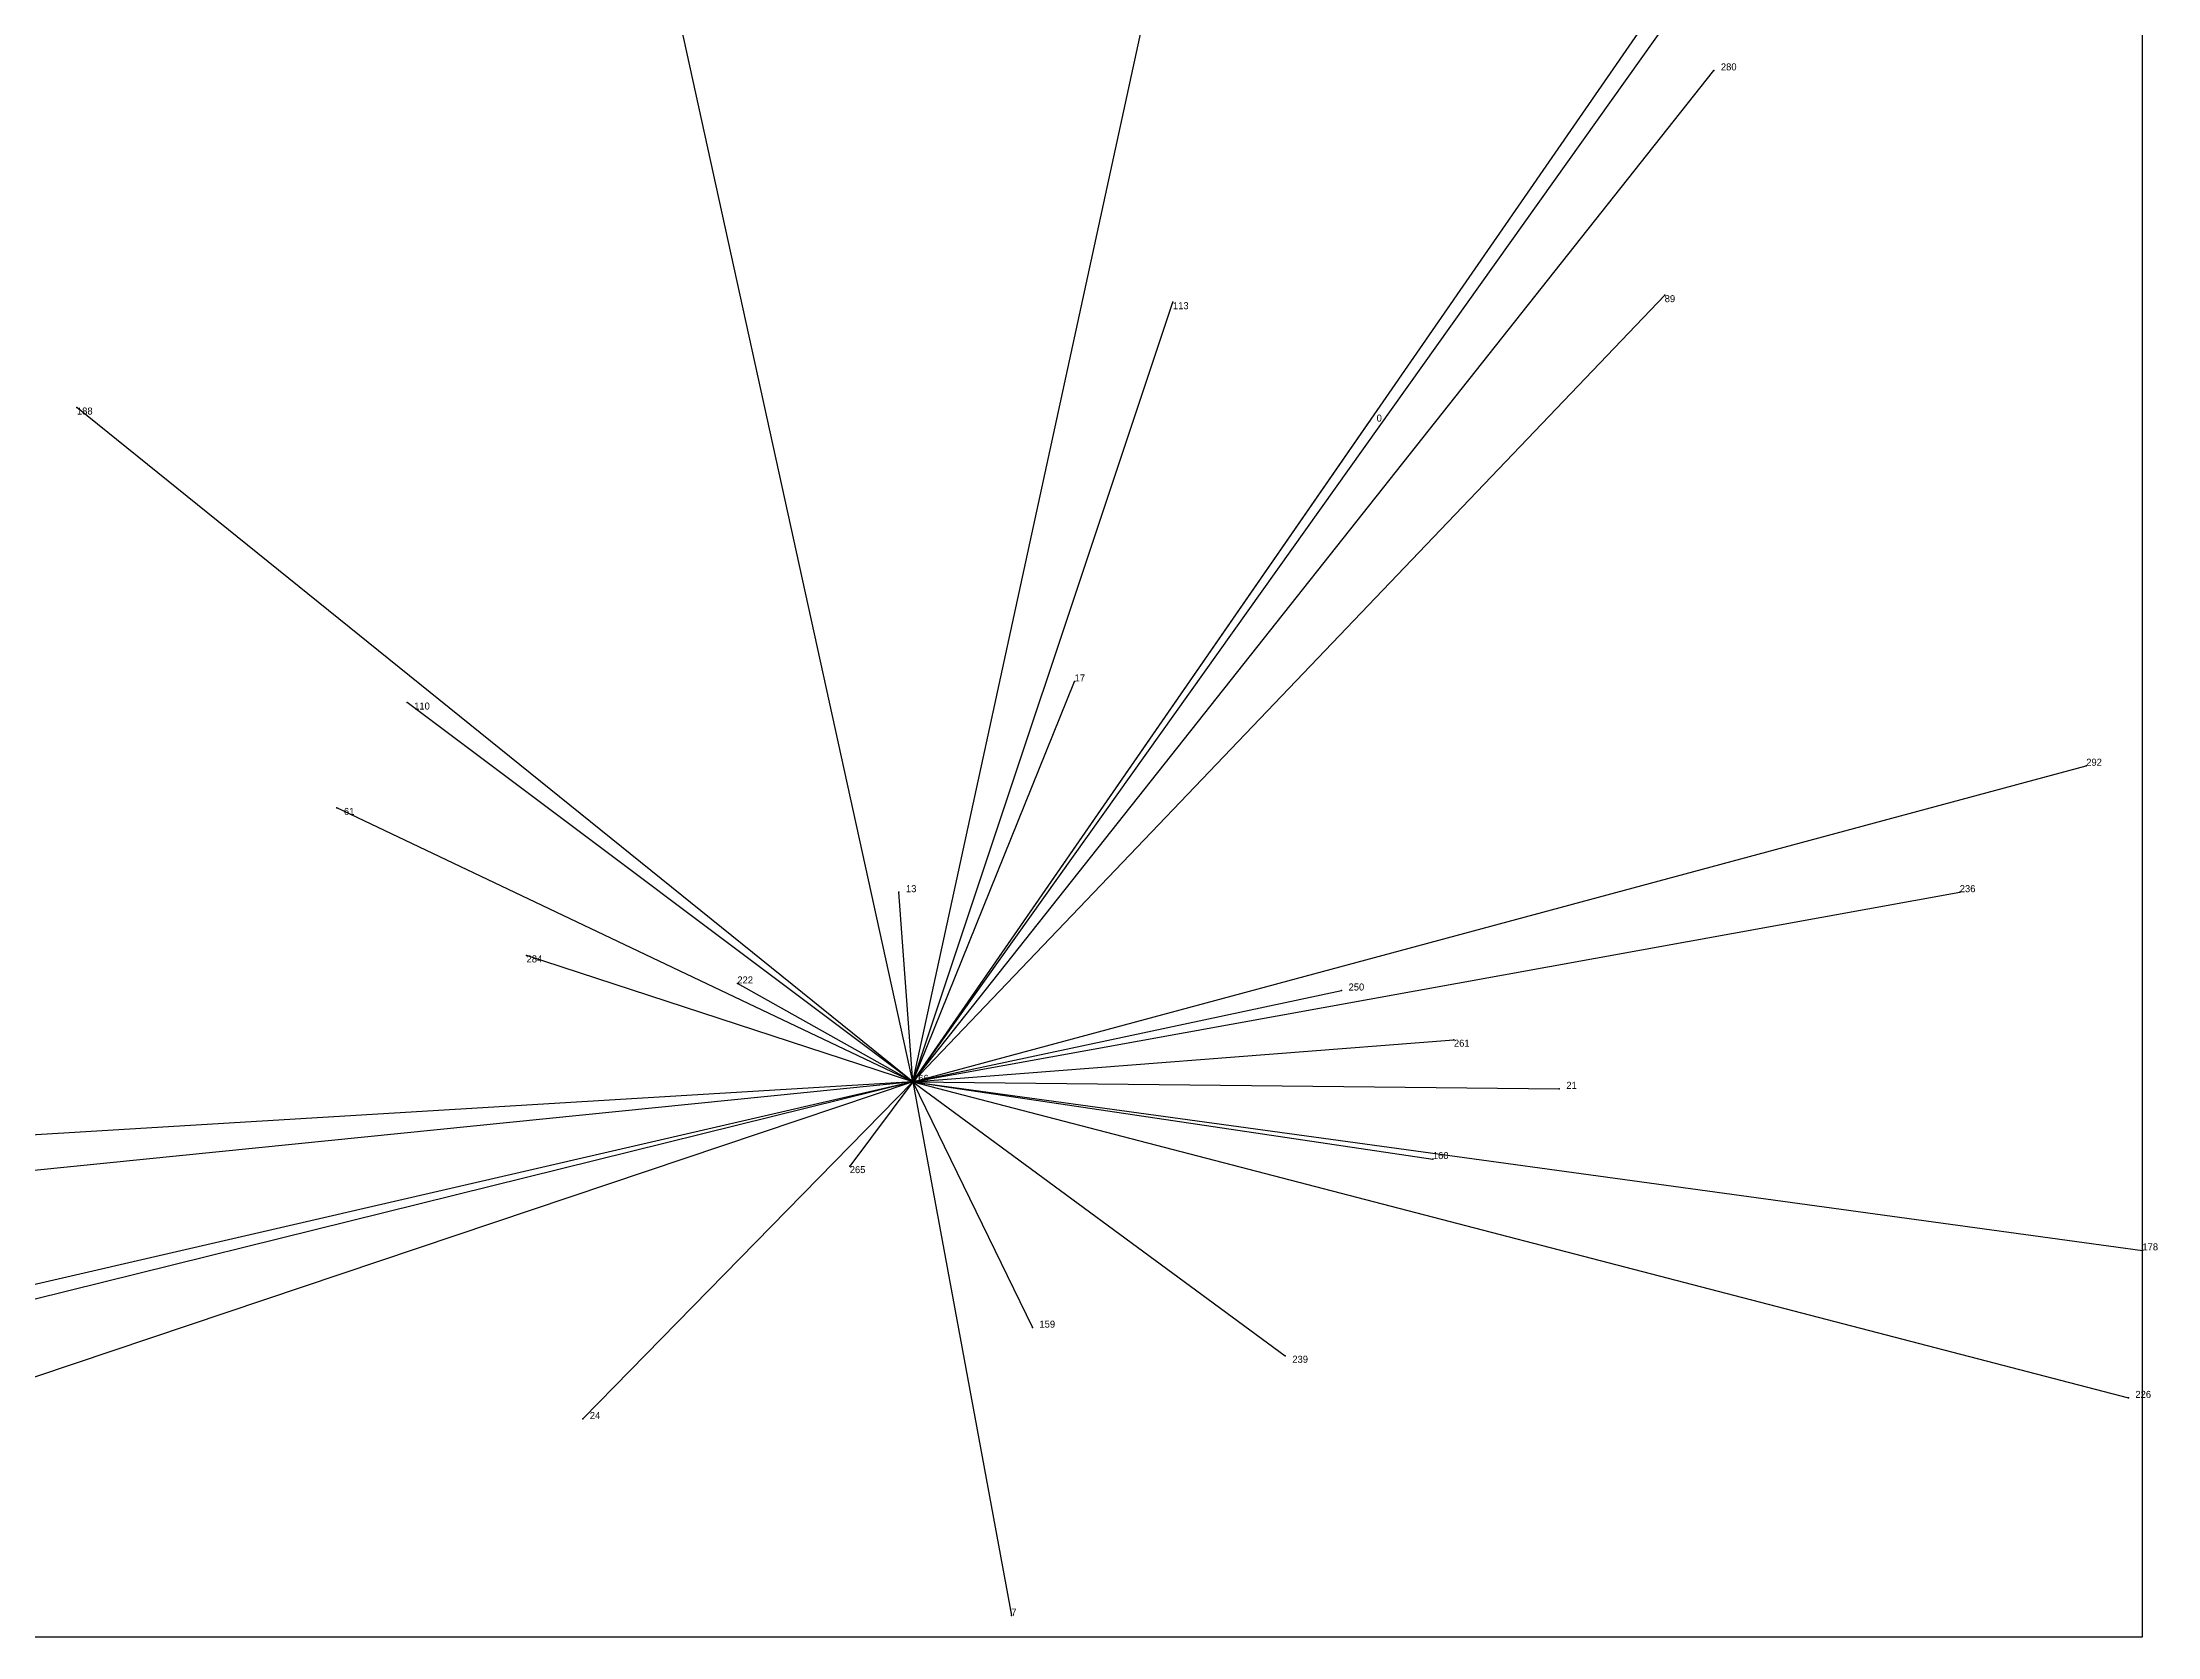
# Model space of a CAD drawing. Extents: x 0.01 to 1, y 0.004 to 0.997.
# Drawn here: x 0.2131 to 0.5142, y 0.016 to 0.243 of the extents above; entities that cross this region are included whole.
import ezdxf

# ---------------------------------------------------------------- set-up
doc = ezdxf.new("R2010")
doc.units = 0
for name, color, linetype in [('Clients', 3, 'CONTINUOUS'), ('Facilities', 3, 'CONTINUOUS'), ('Facilities_lines', 3, 'CONTINUOUS'), ('Min_max_boxes', 1, 'CONTINUOUS'), ('Normals', 1, 'CONTINUOUS'), ('Source_points', 5, 'CONTINUOUS'), ('Text', 3, 'CONTINUOUS')]:
    doc.layers.add(name, color=color, linetype=linetype)

msp = doc.modelspace()

# ---------------------------------------------------------------- linework, layer by layer
at = {"layer": 'Clients', "color": 5}
for p in [(0.451, 0.239), (0.374, 0.206), (0.444, 0.207), (0.218, 0.191), (0.402, 0.189), (0.36, 0.152), (0.265, 0.149), (0.504, 0.14), (0.255, 0.134), (0.335, 0.122), (0.486, 0.122), (0.282, 0.113), (0.312, 0.109), (0.398, 0.108), (0.414, 0.101), (0.429, 0.094), (0.328, 0.083), (0.411, 0.084), (0.512, 0.071), (0.354, 0.06), (0.39, 0.056), (0.51, 0.05), (0.29, 0.047), (0.351, 0.019)]:
    msp.add_point(p, dxfattribs=at)
at = {"layer": 'Facilities', "color": 3}
msp.add_point((0.337, 0.095), dxfattribs=at)
at = {"layer": 'Facilities_lines', "color": 3}
for q in [(0.299, 0.268), (0.453, 0.258), (0.449, 0.257), (0.37, 0.247), (0.451, 0.239), (0.444, 0.207), (0.374, 0.206), (0.218, 0.191), (0.402, 0.189), (0.36, 0.152), (0.265, 0.149), (0.504, 0.14), (0.255, 0.134), (0.335, 0.122), (0.486, 0.122), (0.282, 0.113), (0.312, 0.109), (0.398, 0.108), (0.414, 0.101), (0.021, 0.022), (0.03, 0.019), (0.055, 0.078), (0.099, 0.071), (0.102, 0.016), (0.29, 0.047), (0.328, 0.083), (0.354, 0.06), (0.351, 0.019), (0.429, 0.094), (0.411, 0.084), (0.512, 0.071), (0.51, 0.05), (0.39, 0.056)]:
    msp.add_line((0.337, 0.095), q, dxfattribs=at)
at = {"layer": 'Min_max_boxes', "color": 1}
for p, q in [((0.512, 0.016), (0.512, 0.268)), ((0.512, 0.016), (0.512, 0.268)), ((0.021, 0.016), (0.512, 0.016)), ((0.021, 0.016), (0.512, 0.016)), ((0.512, 0.016), (0.512, 0.016))]:
    msp.add_line(p, q, dxfattribs=at)
at = {"layer": 'Normals', "color": 1}
for p, q in [((0.451, 0.239), (0.451, 0.239, 0.1)), ((0.374, 0.206), (0.374, 0.206, 0.1)), ((0.444, 0.207), (0.444, 0.207, 0.1)), ((0.218, 0.191), (0.218, 0.191, 0.1)), ((0.402, 0.189), (0.402, 0.189, 0.1)), ((0.36, 0.152), (0.36, 0.152, 0.1)), ((0.265, 0.149), (0.265, 0.149, 0.1)), ((0.504, 0.14), (0.504, 0.14, 0.1)), ((0.255, 0.134), (0.255, 0.134, 0.1)), ((0.335, 0.122), (0.335, 0.122, 0.1)), ((0.486, 0.122), (0.486, 0.122, 0.1)), ((0.282, 0.113), (0.282, 0.113, 0.1)), ((0.312, 0.109), (0.312, 0.109, 0.1)), ((0.398, 0.108), (0.398, 0.108, 0.1)), ((0.414, 0.101), (0.414, 0.101, 0.1)), ((0.337, 0.095), (0.337, 0.095, 0.1)), ((0.429, 0.094), (0.429, 0.094, 0.1)), ((0.328, 0.083), (0.328, 0.083, 0.1)), ((0.411, 0.084), (0.411, 0.084, 0.1)), ((0.512, 0.071), (0.512, 0.071, 0.1)), ((0.354, 0.06), (0.354, 0.06, 0.1)), ((0.39, 0.056), (0.39, 0.056, 0.1)), ((0.51, 0.05), (0.51, 0.05, 0.1)), ((0.29, 0.047), (0.29, 0.047, 0.1)), ((0.351, 0.019), (0.351, 0.019, 0.1))]:
    msp.add_line(p, q, dxfattribs=at)
at = {"layer": 'Source_points', "color": 5}
for p in [(0.451, 0.239), (0.374, 0.206), (0.444, 0.207), (0.218, 0.191), (0.402, 0.189), (0.36, 0.152), (0.265, 0.149), (0.504, 0.14), (0.255, 0.134), (0.335, 0.122), (0.486, 0.122), (0.282, 0.113), (0.312, 0.109), (0.398, 0.108), (0.414, 0.101), (0.337, 0.095), (0.429, 0.094), (0.328, 0.083), (0.411, 0.084), (0.512, 0.071), (0.354, 0.06), (0.39, 0.056), (0.51, 0.05), (0.29, 0.047), (0.351, 0.019)]:
    msp.add_point(p, dxfattribs=at)

# ---------------------------------------------------------------- texts
at = {"layer": 'Text', "color": 3}
for s, p in [('280', (0.452, 0.239)), ('113', (0.374, 0.205)), ('89', (0.444, 0.206)), ('188', (0.218, 0.19)), ('0', (0.403, 0.189)), ('17', (0.36, 0.152)), ('110', (0.266, 0.148)), ('292', (0.504, 0.14)), ('61', (0.256, 0.133)), ('13', (0.336, 0.122)), ('236', (0.486, 0.122)), ('284', (0.282, 0.112)), ('222', (0.312, 0.109)), ('250', (0.399, 0.108)), ('261', (0.414, 0.1)), ('166', (0.337, 0.095)), ('21', (0.43, 0.094)), ('160', (0.411, 0.084)), ('265', (0.328, 0.082)), ('178', (0.512, 0.071)), ('159', (0.355, 0.06)), ('239', (0.391, 0.055)), ('226', (0.511, 0.05)), ('24', (0.291, 0.047)), ('7', (0.351, 0.019))]:
    msp.add_text(s, height=0.001, dxfattribs=at).set_placement(p)

doc.saveas('drawing.dxf')
